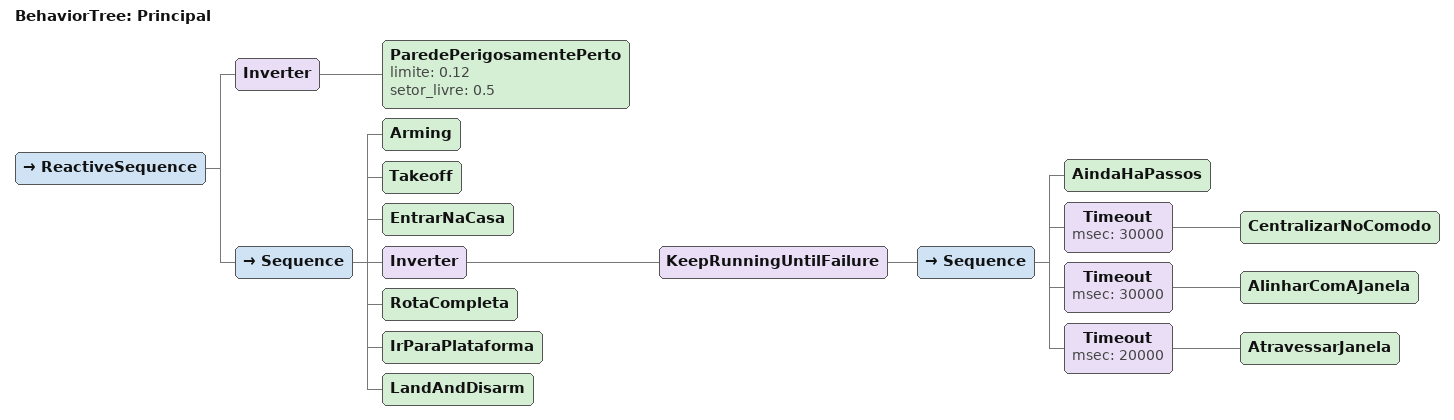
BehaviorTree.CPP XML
<?xml version="1.0"?>
<root BTCPP_format="4">
  <BehaviorTree ID="Principal">
    <ReactiveSequence>

      <Inverter>
        <ParedePerigosamentePerto limite="0.12" setor_livre="0.5"/>
      </Inverter>

      <Sequence>
        <Arming/>
        <Takeoff/>

        <EntrarNaCasa/>

        <Inverter>
          <KeepRunningUntilFailure>
            <Sequence>
              <AindaHaPassos/>
              <Timeout msec="30000"> <CentralizarNoComodo/> </Timeout>
              <Timeout msec="30000"> <AlinharComAJanela/>   </Timeout>
              <Timeout msec="20000"> <AtravessarJanela/>    </Timeout>
            </Sequence>
          </KeepRunningUntilFailure>
        </Inverter>

        <RotaCompleta/>

        <IrParaPlataforma/>

        <LandAndDisarm/>
      </Sequence>

    </ReactiveSequence>
  </BehaviorTree>
</root>
